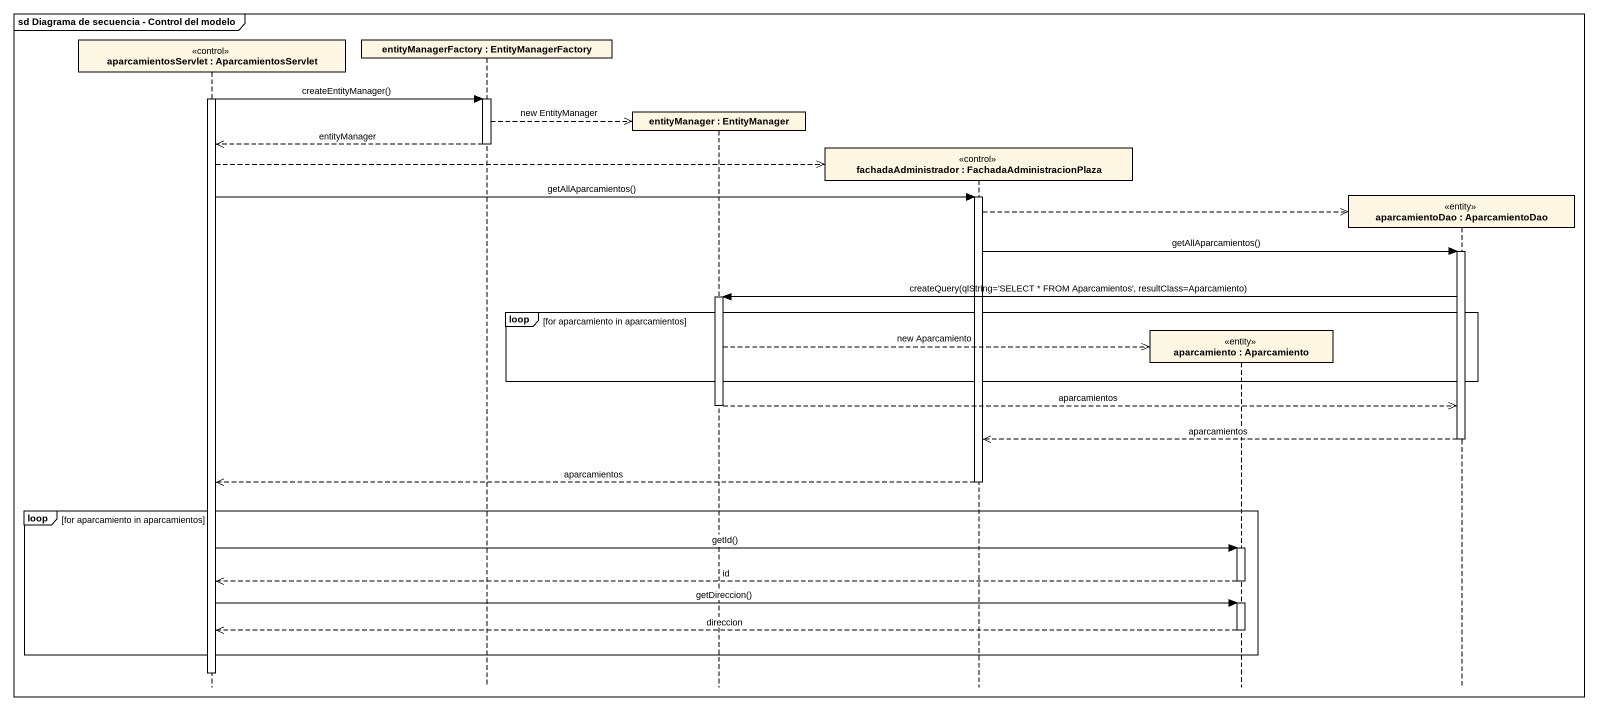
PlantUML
@startuml
mainframe sd Diagrama de secuencia - Control del modelo
hide footbox
participant "aparcamientosServlet : AparcamientosServlet" as aparcamientosServlet <<control>>
participant "entityManagerFactory : EntityManagerFactory" as entityManagerFactory
participant "entityManager : EntityManager" as entityManager
participant "fachadaAdministrador : FachadaAdministracionPlaza" as fachadaAdministrador <<control>>
participant "aparcamiento : Aparcamiento" as aparcamiento <<entity>>
participant "aparcamientoDao : AparcamientoDao" as aparcamientoDao <<entity>>

activate aparcamientosServlet
aparcamientosServlet -> entityManagerFactory : createEntityManager()
activate entityManagerFactory
entityManagerFactory -->> entityManager ** : new EntityManager
entityManagerFactory -->> aparcamientosServlet : entityManager
deactivate entityManagerFactory
aparcamientosServlet -->> fachadaAdministrador **
aparcamientosServlet -> fachadaAdministrador : getAllAparcamientos()
activate fachadaAdministrador
fachadaAdministrador -->> aparcamientoDao **
fachadaAdministrador -> aparcamientoDao : getAllAparcamientos()
activate aparcamientoDao
aparcamientoDao -> entityManager : createQuery(qlString='SELECT * FROM Aparcamientos', resultClass=Aparcamiento)
activate entityManager
loop for aparcamiento in aparcamientos
  entityManager -->> aparcamiento ** : new Aparcamiento
end
entityManager -->> aparcamientoDao : aparcamientos
deactivate entityManager
aparcamientoDao -->> fachadaAdministrador : aparcamientos
deactivate aparcamientoDao
fachadaAdministrador -->> aparcamientosServlet : aparcamientos
deactivate fachadaAdministrador
loop for aparcamiento in aparcamientos
  aparcamientosServlet -> aparcamiento : getId()
  activate aparcamiento
  aparcamiento -->> aparcamientosServlet : id
  deactivate aparcamiento
  aparcamientosServlet -> aparcamiento : getDireccion()
  activate aparcamiento
  aparcamiento -->> aparcamientosServlet : direccion
  deactivate aparcamiento
end
deactivate aparcamientosServlet
@enduml
